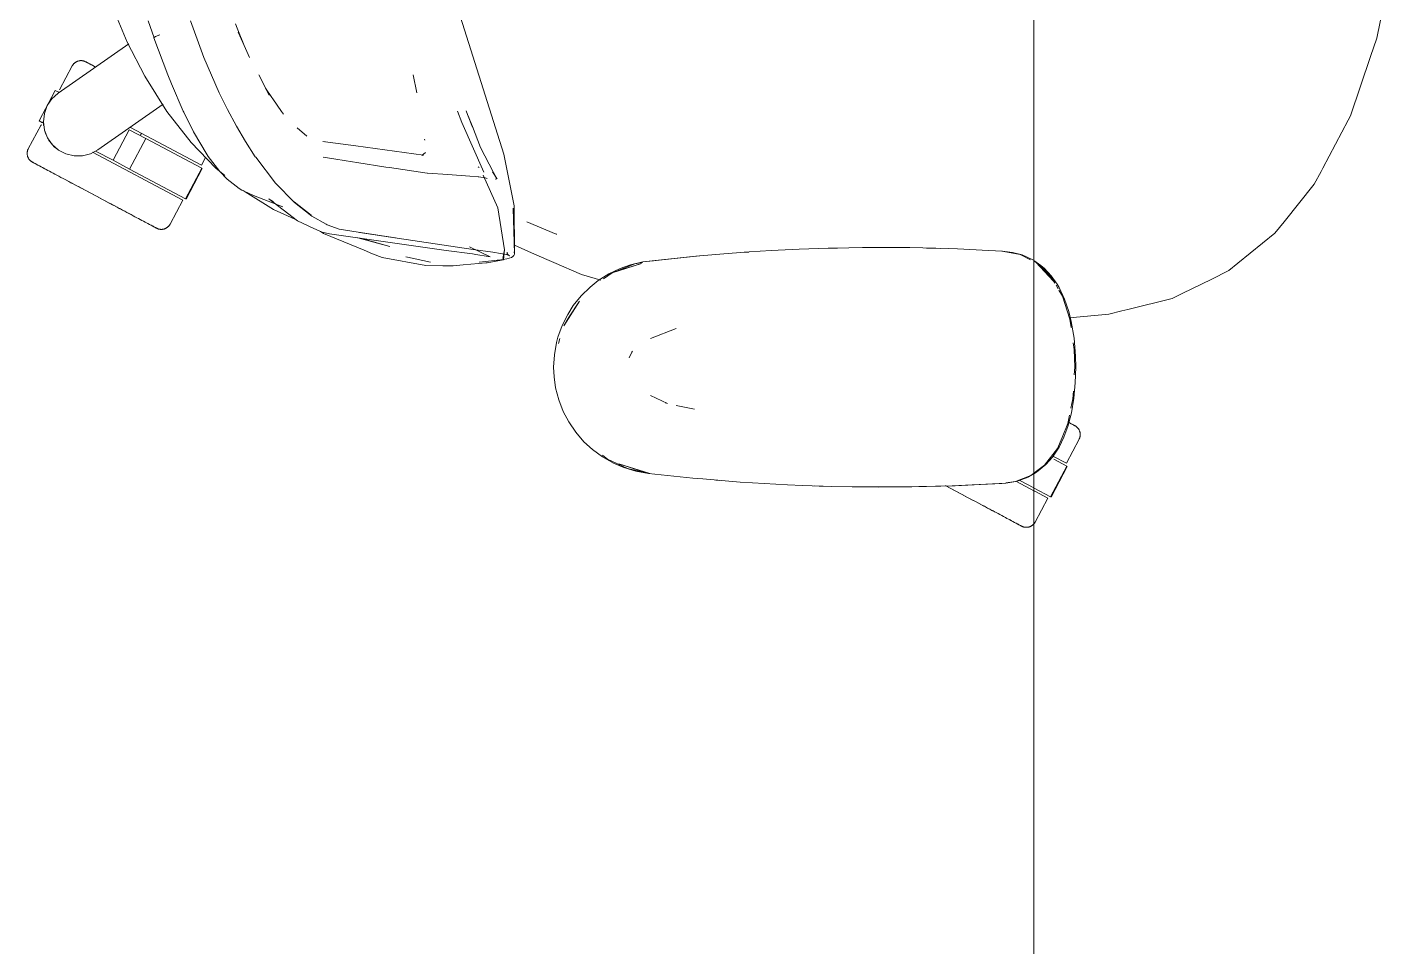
# Model space of a CAD drawing. Header units: millimetres. Extents: x 155927 to 317870, y -36033 to 97293.
# Drawn here: x 213204 to 213754, y 18708 to 19080 of the extents above; entities that cross this region are included whole.
import ezdxf

# ---------------------------------------------------------------- set-up
doc = ezdxf.new("R2010")
doc.units = ezdxf.units.MM
doc.header["$MEASUREMENT"] = 0
doc.layers.add('G-IMPT', color=8, linetype='CONTINUOUS', lineweight=9)
doc.layers.add('I-FURN', color=8, linetype='CONTINUOUS', lineweight=9)

msp = doc.modelspace()

# ---------------------------------------------------------------- linework, layer by layer
at = {"layer": 'G-IMPT'}
for p, q in [((213381.43, 19079.33), (213372.24, 19109.31)), ((213237.44, 19092.42), (213244.96, 19074.44)), ((213753.61, 19089.91), (213750.74, 19076.09)), ((213255.83, 19076.13), (213253.42, 19083.06)), ((213275.99, 19068.14), (213270.54, 19083.02)), ((213288.84, 19081.83), (213289.5, 19080.1)), ((213292.23, 19073.02), (213289.5, 19080.1)), ((213292.23, 19073.02), (213289.92, 19078.46)), ((213381.43, 19079.33), (213397.42, 19029.09)), ((213252.05, 19060.67), (213244.96, 19074.44)), ((213255.79, 19076.13), (213255.83, 19076.26)), ((213261.37, 19061.17), (213255.79, 19076.13)), ((213255.83, 19076.26), (213256.23, 19076.53)), ((213255.83, 19076.26), (213255.84, 19076.31)), ((213255.83, 19076.26), (213255.83, 19076.13)), ((213256.23, 19076.53), (213255.84, 19076.31)), ((213257.06, 19076.91), (213256.23, 19076.53)), ((213256.42, 19076.63), (213256.23, 19076.53)), ((213257.06, 19076.91), (213256.42, 19076.63)), ((213257.06, 19076.91), (213258.12, 19077.34)), ((213257.06, 19076.91), (213257.52, 19077.11)), ((213258.12, 19077.34), (213257.52, 19077.11)), ((213294.42, 19068.17), (213292.23, 19073.02)), ((213748.22, 19068.65), (213750.74, 19076.09)), ((213275.99, 19068.14), (213282.17, 19053.91)), ((213748.22, 19068.65), (213740.07, 19044.56)), ((213261.02, 19046.37), (213252.05, 19060.67)), ((213262.85, 19057.49), (213261.37, 19061.17)), ((213267.62, 19046.53), (213262.85, 19057.49)), ((213298.29, 19061.13), (213302.48, 19053.02)), ((213300.98, 19055.8), (213303.54, 19052.04)), ((213300.98, 19055.8), (213302.48, 19053.02)), ((213360.71, 19061.22), (213362.12, 19053.96)), ((213285.56, 19047.19), (213282.17, 19053.91)), ((213303.54, 19052.04), (213303.93, 19051.46)), ((213303.93, 19051.46), (213307.42, 19046.33)), ((213261.02, 19046.37), (213270.83, 19033.77)), ((213267.84, 19046.09), (213267.62, 19046.53)), ((213267.62, 19046.53), (213272.14, 19037.48)), ((213267.62, 19046.53), (213271.84, 19038.08)), ((213267.84, 19046.09), (213272.14, 19037.48)), ((213285.56, 19047.19), (213289.13, 19040.39)), ((213307.42, 19046.33), (213308.17, 19045.23)), ((213378.7, 19046.5), (213380.44, 19041.91)), ((213382.72, 19045.17), (213382.16, 19046.59)), ((213384.74, 19040.28), (213382.72, 19045.17)), ((213382.72, 19045.17), (213384.74, 19040.07)), ((213292.9, 19034.17), (213289.13, 19040.39)), ((213313.7, 19039.7), (213317.6, 19036.36)), ((213380.44, 19041.91), (213389.36, 19021.75)), ((213384.74, 19040.07), (213382.95, 19044.6)), ((213387.99, 19031.81), (213384.74, 19040.28)), ((213728.9, 19023.39), (213739.19, 19042.9)), ((213739.19, 19042.9), (213740.07, 19044.56)), ((213272.14, 19037.48), (213271.84, 19038.08)), ((213272.14, 19037.48), (213276.88, 19029.48)), ((213292.9, 19034.17), (213296.78, 19028.07)), ((213337.55, 19032.42), (213324.2, 19034.2)), ((213324.2, 19034.2), (213324.67, 19034.05)), ((213365.39, 19034.74), (213365.34, 19035.09)), ((213280.79, 19023.48), (213270.83, 19033.77)), ((213277.74, 19028.19), (213276.88, 19029.48)), ((213337.55, 19032.42), (213364.88, 19028.68)), ((213365.74, 19029.8), (213364.18, 19028.55)), ((213364.39, 19028.59), (213364.62, 19028.63)), ((213364.88, 19028.68), (213364.62, 19028.63)), ((213387.99, 19031.81), (213393.27, 19021.7)), ((213397.42, 19029.09), (213401.61, 19008.13)), ((213282.46, 19022.06), (213277.74, 19028.19)), ((213284.46, 19020.48), (213280.79, 19023.48)), ((213296.95, 19027.81), (213296.78, 19028.07)), ((213304.97, 19017.38), (213296.95, 19027.81)), ((213329.36, 19027.06), (213324.29, 19027.81)), ((213329.36, 19027.06), (213336.2, 19026)), ((213336.2, 19026), (213337.86, 19025.74)), ((213349.63, 19023.87), (213337.86, 19025.74)), ((213351.18, 19023.63), (213349.63, 19023.87)), ((213366.4, 19021.42), (213351.18, 19023.63)), ((213386.99, 19023.92), (213387.42, 19023.65)), ((213728.9, 19023.39), (213728.17, 19022.02)), ((213282.46, 19022.06), (213285.35, 19019.03)), ((213290.21, 19015.17), (213285.35, 19019.03)), ((213312.7, 19009.48), (213304.97, 19017.38)), ((213366.4, 19021.42), (213366.48, 19021.41)), ((213366.48, 19021.41), (213374.72, 19020.79)), ((213383.57, 19020.15), (213374.72, 19020.79)), ((213383.57, 19020.15), (213386.97, 19019.9)), ((213387.34, 19019.86), (213386.97, 19019.9)), ((213387.34, 19019.86), (213389.81, 19019.57)), ((213394.98, 19007.43), (213388.99, 19020.61)), ((213389.81, 19019.57), (213389.87, 19019.55)), ((213390.64, 19019.28), (213389.87, 19019.55)), ((213394.62, 19019.24), (213392.78, 19021.95)), ((213394.62, 19019.24), (213393.27, 19021.7)), ((213393.91, 19018.96), (213394.59, 19019.11)), ((213394.59, 19019.11), (213394.62, 19019.24)), ((213394.62, 19019.24), (213394.65, 19019.41)), ((213725.46, 19016.89), (213728.17, 19022.02)), ((213291.35, 19014.56), (213290.21, 19015.17)), ((213291.35, 19014.56), (213293.79, 19013.38)), ((213292.71, 19013.86), (213291.94, 19014.37)), ((213292.71, 19013.86), (213304.15, 19006.74)), ((213293.79, 19013.38), (213296.02, 19012.31)), ((213307.92, 19007.8), (213296.02, 19012.31)), ((213725.46, 19016.89), (213713.26, 19001.75)), ((213302.27, 19011.03), (213313.92, 19002.12)), ((213302.27, 19011.03), (213304.22, 19009.92)), ((213304.15, 19006.74), (213312.78, 19002.76)), ((213319.44, 19004.38), (213312.5, 19009.78)), ((213312.5, 19009.78), (213316.07, 19006.97)), ((213312.7, 19009.48), (213319.67, 19004.06)), ((213319.44, 19004.38), (213316.07, 19006.97)), ((213394.98, 19007.43), (213397.7, 18990.39)), ((213401.17, 19007.25), (213401.76, 18988.8)), ((213401.17, 19007.25), (213401.66, 18989.27)), ((213401.61, 19008.13), (213401.66, 18989.27)), ((213313.92, 19002.12), (213320.49, 18999.05)), ((213319.67, 19004.06), (213325.5, 19000.77)), ((213406.76, 19001.7), (213418.61, 18996.78)), ((213709.49, 18997.09), (213713.26, 19001.75)), ((213320.49, 18999.05), (213323.86, 18997.49)), ((213323.25, 18997.77), (213324.42, 18997)), ((213326.85, 18996.84), (213323.86, 18997.49)), ((213324.42, 18997), (213340.87, 18990.2)), ((213325.93, 19000.55), (213325.5, 19000.77)), ((213325.93, 19000.55), (213330.72, 18998.8)), ((213374.07, 18990.16), (213326.85, 18996.84)), ((213330.72, 18998.8), (213338.39, 18997.5)), ((213353.55, 18995.2), (213338.39, 18997.5)), ((213353.55, 18995.2), (213338.97, 18997.44)), ((213354.16, 18995.11), (213338.97, 18997.44)), ((213418.88, 18996.67), (213418.61, 18996.78)), ((213694.55, 18984.92), (213709.49, 18997.09)), ((213351.27, 18991.71), (213338.32, 18995.22)), ((213351.27, 18991.71), (213339.38, 18995.07)), ((213340.87, 18990.2), (213344.23, 18988.81)), ((213354.16, 18995.11), (213385.03, 18990.55)), ((213374.07, 18990.16), (213384.73, 18988.72)), ((213383.48, 18991.54), (213391.91, 18987.53)), ((213385.03, 18990.55), (213392.88, 18989.44)), ((213397.01, 18986.81), (213397.7, 18990.39)), ((213397.01, 18986.81), (213397.64, 18990.35)), ((213397.64, 18990.35), (213397.25, 18986.39)), ((213409.82, 18988.67), (213401.65, 18992.24)), ((213496.73, 18989.54), (213505.6, 18990.1)), ((213516.91, 18990.64), (213505.6, 18990.1)), ((213516.91, 18990.64), (213524.79, 18990.93)), ((213537.09, 18991.23), (213524.79, 18990.93)), ((213528.66, 18991.01), (213530.32, 18991.09)), ((213530.32, 18991.09), (213532.4, 18991.09)), ((213537.09, 18991.23), (213542.57, 18991.3)), ((213557.28, 18991.31), (213542.57, 18991.3)), ((213561.79, 18991.26), (213557.28, 18991.31)), ((213561.79, 18991.26), (213577.46, 18990.88)), ((213568.52, 18991.08), (213570.73, 18991.08)), ((213574.06, 18990.94), (213570.73, 18991.08)), ((213577.46, 18990.88), (213581, 18990.75)), ((213593.56, 18990.14), (213581, 18990.75)), ((213593.56, 18990.14), (213599.23, 18989.85)), ((213348.09, 18987.22), (213344.23, 18988.81)), ((213365.79, 18983.98), (213348.09, 18987.22)), ((213358.34, 18987.43), (213357.77, 18987.59)), ((213367.65, 18985.39), (213358.34, 18987.43)), ((213380.88, 18984.29), (213390.2, 18985.1)), ((213386.03, 18988.51), (213384.73, 18988.72)), ((213391.05, 18987.68), (213386.03, 18988.51)), ((213390.04, 18985.62), (213387.45, 18985.4)), ((213390.04, 18985.62), (213394.72, 18986.13)), ((213390.2, 18985.1), (213390.67, 18985.14)), ((213394.92, 18985.95), (213390.67, 18985.14)), ((213391.91, 18987.53), (213391.05, 18987.68)), ((213399.15, 18988.33), (213392.88, 18989.44)), ((213395.34, 18986.21), (213394.72, 18986.13)), ((213394.92, 18985.95), (213397.25, 18986.39)), ((213395.34, 18986.21), (213398.62, 18986.75)), ((213398.53, 18988.5), (213399.63, 18987.94)), ((213398.53, 18988.5), (213399.15, 18988.33)), ((213398.62, 18986.75), (213400.48, 18987.3)), ((213398.8, 18988.88), (213398.73, 18989.38)), ((213398.8, 18988.88), (213399.13, 18988.34)), ((213399.13, 18988.34), (213399.63, 18987.94)), ((213401.02, 18987.62), (213400.48, 18987.3)), ((213401.02, 18987.62), (213401.39, 18988.11)), ((213401.78, 18988.68), (213401.39, 18988.11)), ((213401.78, 18988.68), (213401.59, 18989.55)), ((213401.59, 18989.55), (213401.62, 18989.44)), ((213401.66, 18989.27), (213401.62, 18989.44)), ((213401.76, 18988.8), (213401.66, 18989.27)), ((213417.65, 18985.25), (213409.82, 18988.67)), ((213428.77, 18980.39), (213417.65, 18985.25)), ((213441.26, 18981.07), (213453.11, 18984.89)), ((213450.48, 18984.68), (213441.26, 18981.07)), ((213443.97, 18981.97), (213453.11, 18984.89)), ((213453.61, 18985.47), (213448.65, 18984.32)), ((213453.53, 18985.26), (213450.48, 18984.68)), ((213453.61, 18985.47), (213476.56, 18987.93)), ((213453.61, 18985.47), (213475.05, 18987.83)), ((213453.61, 18985.47), (213456.43, 18985.81)), ((213476.56, 18987.93), (213456.43, 18985.81)), ((213457.94, 18985.95), (213456.43, 18985.81)), ((213475.05, 18987.83), (213486.44, 18988.81)), ((213496.73, 18989.54), (213486.44, 18988.81)), ((213494.69, 18989.4), (213493.27, 18989.27)), ((213494.69, 18989.4), (213496.59, 18989.49)), ((213606.35, 18988.48), (213599, 18989.85)), ((213599.23, 18989.85), (213603.24, 18989.35)), ((213603.24, 18989.35), (213607.19, 18988.29)), ((213610.61, 18986.38), (213606.35, 18988.48)), ((213611.52, 18986.3), (213607.19, 18988.29)), ((213611.52, 18986.3), (213611.77, 18986.13)), ((213611.77, 18985.81), (213612.85, 18985.28)), ((213611.88, 18986.05), (213614.74, 18984.1)), ((213618.55, 18979.97), (213612.85, 18985.28)), ((213619.75, 18977.89), (213612.85, 18985.28)), ((213612.85, 18985.28), (213615.26, 18983.04)), ((213694.55, 18984.92), (213690.89, 18981.95)), ((213365.79, 18983.98), (213372.75, 18983.95)), ((213376.92, 18983.95), (213372.75, 18983.95)), ((213380.88, 18984.29), (213376.92, 18983.95)), ((213428.77, 18980.39), (213436.6, 18978.14)), ((213439.94, 18980.68), (213435.61, 18977.95)), ((213441.26, 18981.07), (213437.68, 18978.65)), ((213439.94, 18980.68), (213444.52, 18982.87)), ((213441.26, 18981.07), (213443.97, 18981.97)), ((213444.52, 18982.87), (213448.65, 18984.32)), ((213616.06, 18982.96), (213614.74, 18984.1)), ((213618.34, 18979.51), (213615.26, 18983.04)), ((213616.06, 18982.96), (213618.92, 18979.92)), ((213619.75, 18977.89), (213618.47, 18979.36)), ((213620.44, 18976.82), (213618.55, 18979.97)), ((213618.92, 18979.92), (213621.37, 18976.46)), ((213690.89, 18981.95), (213683.73, 18978.42)), ((213428.7, 18971.78), (213432.3, 18975.33)), ((213432.3, 18975.33), (213435.61, 18977.95)), ((213621.77, 18974.59), (213620.91, 18976.03)), ((213622.18, 18975.09), (213621.37, 18976.46)), ((213623.52, 18971.67), (213622.05, 18974.12)), ((213624.38, 18970.45), (213622.18, 18975.09)), ((213672.26, 18972.78), (213683.73, 18978.42)), ((213421.65, 18959.65), (213427.97, 18969.6)), ((213423.81, 18963.33), (213427.97, 18969.6)), ((213428.7, 18971.78), (213425.51, 18967.8)), ((213626.55, 18962.28), (213623.52, 18971.67)), ((213626.12, 18965.37), (213624.38, 18970.45)), ((213667.9, 18970.63), (213649.96, 18966.22)), ((213672.26, 18972.78), (213667.9, 18970.63)), ((213421, 18959.75), (213423.24, 18964.25)), ((213421.65, 18959.65), (213423.81, 18963.33)), ((213423.24, 18964.25), (213425.51, 18967.8)), ((213626.12, 18965.37), (213627.1, 18961.44)), ((213626.42, 18962.9), (213642.29, 18964.34)), ((213642.29, 18964.34), (213647.58, 18965.64)), ((213649.96, 18966.22), (213647.58, 18965.64)), ((213421, 18959.75), (213419.29, 18954.97)), ((213467.13, 18958.57), (213456.7, 18954.43)), ((213627.01, 18958.99), (213626.55, 18962.28)), ((213627.1, 18961.44), (213628.22, 18954.68)), ((213417.85, 18947.9), (213418.73, 18952.84)), ((213418.73, 18952.84), (213419.29, 18954.97)), ((213420.09, 18954.54), (213419.47, 18952.51)), ((213628.27, 18950.02), (213627.88, 18952.8)), ((213628.79, 18947.36), (213628.22, 18954.68)), ((213417.55, 18942.85), (213417.85, 18947.9)), ((213448.16, 18946.68), (213449.18, 18948.9)), ((213449.18, 18948.9), (213449.48, 18949.35)), ((213628.27, 18950.02), (213628.5, 18942.85)), ((213628.79, 18947.36), (213628.88, 18942.85)), ((213417.55, 18942.85), (213417.72, 18939.01)), ((213628.31, 18939.75), (213628.5, 18942.85)), ((213628.88, 18942.85), (213628.7, 18936.52)), ((213418.37, 18934.49), (213417.72, 18939.01)), ((213628.13, 18930.37), (213628.7, 18936.52)), ((213418.37, 18934.49), (213419.63, 18929.63)), ((213421.46, 18924.92), (213419.63, 18929.63)), ((213456.8, 18931.48), (213463.58, 18928.21)), ((213626.95, 18926.28), (213627.72, 18930.03)), ((213628.13, 18930.37), (213627.13, 18924.43)), ((213627.72, 18930.03), (213627.92, 18933.23)), ((213423.65, 18920.75), (213421.46, 18924.92)), ((213462.74, 18928.45), (213463.58, 18928.21)), ((213474.63, 18925.87), (213467.19, 18927.45)), ((213625.7, 18918.95), (213627.13, 18924.43)), ((213423.65, 18920.75), (213426.48, 18916.58)), ((213625.68, 18920.07), (213623.35, 18914.44)), ((213625.7, 18918.95), (213624.12, 18914.62)), ((213625.68, 18920.07), (213626.39, 18923.53)), ((213426.48, 18916.58), (213429.81, 18912.75)), ((213621.51, 18910.05), (213623.35, 18914.44)), ((213622.13, 18910.55), (213624.12, 18914.62)), ((213433.24, 18909.58), (213429.81, 18912.75)), ((213433.24, 18909.58), (213437.33, 18906.59)), ((213616.29, 18903.26), (213621.51, 18910.05)), ((213622.13, 18910.55), (213619.48, 18906.5)), ((213437.29, 18907.28), (213439.39, 18905.68)), ((213441.77, 18904.08), (213437.33, 18906.59)), ((213447.46, 18901.95), (213439.39, 18905.68)), ((213441.77, 18904.08), (213446.01, 18902.26)), ((213456.43, 18899.9), (213443.97, 18903.73)), ((213443.97, 18903.73), (213453.11, 18900.82)), ((213446.01, 18902.26), (213450.87, 18900.8)), ((213611.88, 18899.99), (213616.29, 18903.26)), ((213613.07, 18900.38), (213616.81, 18903.46)), ((213619.48, 18906.5), (213616.81, 18903.46)), ((213447.46, 18901.95), (213455.86, 18900.03)), ((213455.91, 18899.9), (213450.87, 18900.8)), ((213456.43, 18899.9), (213453.11, 18900.82)), ((213473.84, 18898), (213455.91, 18899.9)), ((213477.97, 18897.65), (213473.84, 18898)), ((213493.03, 18896.4), (213477.97, 18897.65)), ((213484.84, 18897.06), (213483.17, 18897.22)), ((213604.47, 18896.68), (213600.63, 18896.1)), ((213604.65, 18896.66), (213602.26, 18896.22)), ((213604.47, 18896.68), (213610.67, 18899.09)), ((213604.65, 18896.66), (213606, 18897.03)), ((213609.64, 18898.43), (213606, 18897.03)), ((213609.64, 18898.43), (213611.77, 18899.64)), ((213610.67, 18899.09), (213611.77, 18899.91)), ((213611.88, 18899.7), (213613.07, 18900.38)), ((213493.03, 18896.4), (213498.11, 18896.08)), ((213498.11, 18896.08), (213512.25, 18895.27)), ((213518.28, 18895.02), (213512.25, 18895.27)), ((213518.28, 18895.02), (213530.04, 18894.63)), ((213523.16, 18894.87), (213525.1, 18894.76)), ((213525.1, 18894.76), (213526.6, 18894.75)), ((213538.45, 18894.46), (213530.04, 18894.63)), ((213538.45, 18894.46), (213568.47, 18894.58)), ((213538.45, 18894.46), (213558.64, 18894.42)), ((213538.45, 18894.46), (213549.25, 18894.37)), ((213568.47, 18894.58), (213549.25, 18894.37)), ((213558.64, 18894.42), (213580.04, 18894.92)), ((213558.64, 18894.42), (213578.83, 18894.88)), ((213558.64, 18894.42), (213568.47, 18894.58)), ((213558.64, 18894.45), (213560.68, 18894.44)), ((213560.68, 18894.44), (213562.59, 18894.51)), ((213568.47, 18894.58), (213580.04, 18894.92)), ((213578.83, 18894.88), (213600.61, 18895.97)), ((213578.83, 18894.88), (213599, 18895.85)), ((213580.04, 18894.92), (213578.83, 18894.88)), ((213580.04, 18894.92), (213600.61, 18895.97)), ((213600.61, 18895.97), (213599, 18895.85)), ((213600.61, 18895.97), (213602.26, 18896.22))]:
    msp.add_line(p, q, dxfattribs=at)
at = {"layer": 'I-FURN'}
for p, q in [((213611.88, 20022.86), (213611.88, 18422.86)), ((213611.88, 18422.86), (213611.88, 20022.86)), ((213216.99, 19053.75), (213245.58, 19073.77)), ((213225.01, 19066.73), (213225.17, 19066.78)), ((213225.17, 19066.78), (213225.32, 19066.82)), ((213225.32, 19066.82), (213225.48, 19066.85)), ((213225.48, 19066.85), (213225.64, 19066.88)), ((213225.64, 19066.88), (213225.8, 19066.91)), ((213225.8, 19066.91), (213225.96, 19066.92)), ((213225.96, 19066.92), (213226.12, 19066.93)), ((213226.12, 19066.93), (213226.28, 19066.94)), ((213226.28, 19066.94), (213226.44, 19066.93)), ((213226.44, 19066.93), (213226.6, 19066.92)), ((213226.6, 19066.92), (213226.76, 19066.91)), ((213226.76, 19066.91), (213226.92, 19066.89)), ((213226.92, 19066.89), (213227.08, 19066.86)), ((213227.08, 19066.86), (213227.24, 19066.82)), ((213227.24, 19066.82), (213227.4, 19066.78)), ((213227.4, 19066.78), (213227.55, 19066.73)), ((213222.73, 19064.8), (213217.58, 19055.11)), ((213222.73, 19064.8), (213222.81, 19064.94)), ((213222.81, 19064.94), (213222.89, 19065.08)), ((213222.89, 19065.08), (213222.98, 19065.21)), ((213222.98, 19065.21), (213223.08, 19065.34)), ((213223.08, 19065.34), (213223.18, 19065.47)), ((213223.18, 19065.47), (213223.28, 19065.59)), ((213223.28, 19065.59), (213223.39, 19065.71)), ((213223.39, 19065.71), (213223.51, 19065.82)), ((213223.51, 19065.82), (213223.63, 19065.93)), ((213223.63, 19065.93), (213223.75, 19066.03)), ((213223.75, 19066.03), (213223.88, 19066.13)), ((213223.88, 19066.13), (213224.01, 19066.23)), ((213224.01, 19066.23), (213224.14, 19066.32)), ((213224.14, 19066.32), (213224.28, 19066.4)), ((213224.28, 19066.4), (213224.42, 19066.48)), ((213224.42, 19066.48), (213224.57, 19066.55)), ((213224.57, 19066.55), (213224.71, 19066.61)), ((213224.71, 19066.61), (213224.86, 19066.67)), ((213224.86, 19066.67), (213225.01, 19066.73)), ((213227.55, 19066.73), (213227.7, 19066.68)), ((213227.7, 19066.68), (213227.85, 19066.62)), ((213227.85, 19066.62), (213228, 19066.56)), ((213228, 19066.56), (213228.14, 19066.48)), ((213228.14, 19066.48), (213228.18, 19066.46)), ((213228.18, 19066.46), (213228.2, 19066.45)), ((213228.19, 19066.46), (213228.18, 19066.46)), ((213228.23, 19066.44), (213228.19, 19066.46)), ((213228.2, 19066.45), (213228.26, 19066.42)), ((213228.31, 19066.4), (213228.23, 19066.44)), ((213228.26, 19066.42), (213228.36, 19066.37)), ((213228.43, 19066.33), (213228.31, 19066.4)), ((213228.36, 19066.37), (213228.5, 19066.29)), ((213228.6, 19066.24), (213228.43, 19066.33)), ((213228.5, 19066.29), (213228.68, 19066.2)), ((213228.8, 19066.14), (213228.6, 19066.24)), ((213228.68, 19066.2), (213228.9, 19066.08)), ((213229.04, 19066.01), (213228.8, 19066.14)), ((213228.9, 19066.08), (213229.16, 19065.94)), ((213229.32, 19065.86), (213229.04, 19066.01)), ((213229.16, 19065.94), (213229.46, 19065.79)), ((213229.63, 19065.69), (213229.32, 19065.86)), ((213229.46, 19065.79), (213229.79, 19065.61)), ((213229.99, 19065.5), (213229.63, 19065.69)), ((213229.79, 19065.61), (213230.17, 19065.41)), ((213230.38, 19065.29), (213229.99, 19065.5)), ((213230.17, 19065.41), (213230.58, 19065.19)), ((213230.81, 19065.07), (213230.38, 19065.29)), ((213230.58, 19065.19), (213231.02, 19064.95)), ((213231.28, 19064.82), (213230.81, 19065.07)), ((213231.02, 19064.95), (213231.5, 19064.7)), ((213231.78, 19064.55), (213231.28, 19064.82)), ((213231.5, 19064.7), (213232.02, 19064.42)), ((213232.31, 19064.27), (213231.78, 19064.55)), ((213215.83, 19054.91), (213209.26, 19042.55)), ((213212.58, 19048.71), (213214.48, 19051.5)), ((213214.48, 19051.5), (213216.99, 19053.75)), ((213215.83, 19054.91), (213217.23, 19054.17)), ((213217.23, 19054.17), (213217.14, 19054.21)), ((213211.02, 19042.19), (213211.41, 19045.54)), ((213211.41, 19045.54), (213212.58, 19048.71)), ((213259.47, 19049.33), (213233.04, 19030.82)), ((213210.07, 19040.98), (213204.92, 19031.3)), ((213210.65, 19041.81), (213209.26, 19042.55)), ((213210.07, 19040.98), (213210.45, 19040.79)), ((213210.57, 19041.85), (213210.65, 19041.81)), ((213210.65, 19041.81), (213211.05, 19042.56)), ((213211.45, 19038.85), (213211.02, 19042.19)), ((213246.28, 19039.85), (213274.97, 19024.6)), ((213212.67, 19035.7), (213211.45, 19038.85)), ((213214.6, 19032.94), (213212.67, 19035.7)), ((213213.15, 19034.86), (213215.44, 19032.08)), ((213245.81, 19038.97), (213239.23, 19026.61)), ((213245.81, 19038.97), (213252.45, 19035.44)), ((213252.45, 19035.44), (213245.88, 19023.08)), ((213250.37, 19036.9), (213250.69, 19037.51)), ((213252.45, 19035.44), (213275.16, 19023.37)), ((213204.45, 19029.56), (213204.46, 19029.72)), ((213204.45, 19029.4), (213204.45, 19029.56)), ((213204.45, 19029.24), (213204.45, 19029.4)), ((213204.46, 19029.08), (213204.45, 19029.24)), ((213204.46, 19029.72), (213204.48, 19029.88)), ((213204.48, 19028.92), (213204.46, 19029.08)), ((213204.48, 19029.88), (213204.5, 19030.04)), ((213204.5, 19028.76), (213204.48, 19028.92)), ((213204.5, 19030.04), (213204.53, 19030.2)), ((213204.53, 19028.6), (213204.5, 19028.76)), ((213204.53, 19030.2), (213204.56, 19030.36)), ((213204.57, 19028.44), (213204.53, 19028.6)), ((213204.56, 19030.36), (213204.6, 19030.51)), ((213204.61, 19028.29), (213204.57, 19028.44)), ((213204.6, 19030.51), (213204.65, 19030.67)), ((213204.65, 19030.67), (213204.7, 19030.82)), ((213204.7, 19030.82), (213204.76, 19030.97)), ((213204.76, 19030.97), (213204.83, 19031.12)), ((213204.83, 19031.12), (213204.9, 19031.26)), ((213204.9, 19031.26), (213204.92, 19031.3)), ((213217.14, 19030.72), (213214.6, 19032.94)), ((213215.44, 19032.08), (213216.86, 19030.92)), ((213220.14, 19029.17), (213217.14, 19030.72)), ((213223.42, 19028.39), (213220.14, 19029.17)), ((213226.8, 19028.41), (213223.42, 19028.39)), ((213230.07, 19029.24), (213226.8, 19028.41)), ((213233.04, 19030.82), (213230.07, 19029.24)), ((213230.86, 19029.93), (213267.46, 19010.47)), ((213239.23, 19026.61), (213232.18, 19030.36)), ((213204.66, 19028.13), (213204.61, 19028.29)), ((213204.71, 19027.98), (213204.66, 19028.13)), ((213204.77, 19027.83), (213204.71, 19027.98)), ((213204.84, 19027.68), (213204.77, 19027.83)), ((213204.91, 19027.54), (213204.84, 19027.68)), ((213204.98, 19027.4), (213204.91, 19027.54)), ((213205.07, 19027.26), (213204.98, 19027.4)), ((213205.16, 19027.12), (213205.07, 19027.26)), ((213205.25, 19026.99), (213205.16, 19027.12)), ((213205.35, 19026.87), (213205.25, 19026.99)), ((213205.45, 19026.74), (213205.35, 19026.87)), ((213205.56, 19026.62), (213205.45, 19026.74)), ((213205.68, 19026.51), (213205.56, 19026.62)), ((213205.79, 19026.4), (213205.68, 19026.51)), ((213205.92, 19026.3), (213205.79, 19026.4)), ((213206.04, 19026.2), (213205.92, 19026.3)), ((213206.17, 19026.1), (213206.04, 19026.2)), ((213206.31, 19026.01), (213206.17, 19026.1)), ((213206.45, 19025.93), (213206.31, 19026.01)), ((213206.59, 19025.85), (213206.45, 19025.93)), ((213206.63, 19025.82), (213206.59, 19025.85)), ((213206.59, 19025.85), (213206.59, 19025.85)), ((213206.59, 19025.85), (213206.61, 19025.84)), ((213206.61, 19025.84), (213206.67, 19025.81)), ((213206.72, 19025.78), (213206.63, 19025.82)), ((213206.67, 19025.81), (213206.77, 19025.75)), ((213206.84, 19025.71), (213206.72, 19025.78)), ((213206.77, 19025.75), (213206.91, 19025.68)), ((213207, 19025.63), (213206.84, 19025.71)), ((213206.91, 19025.68), (213207.09, 19025.58)), ((213207.2, 19025.52), (213207, 19025.63)), ((213207.09, 19025.58), (213207.31, 19025.47)), ((213207.44, 19025.39), (213207.2, 19025.52)), ((213207.31, 19025.47), (213207.57, 19025.33)), ((213207.72, 19025.25), (213207.44, 19025.39)), ((213207.57, 19025.33), (213207.86, 19025.17)), ((213208.04, 19025.08), (213207.72, 19025.25)), ((213207.86, 19025.17), (213208.2, 19024.99)), ((213208.39, 19024.89), (213208.04, 19025.08)), ((213208.2, 19024.99), (213208.57, 19024.79)), ((213208.79, 19024.68), (213208.39, 19024.89)), ((213208.57, 19024.79), (213208.98, 19024.58)), ((213209.22, 19024.45), (213208.79, 19024.68)), ((213208.98, 19024.58), (213209.43, 19024.34)), ((213209.68, 19024.2), (213209.22, 19024.45)), ((213209.43, 19024.34), (213209.91, 19024.08)), ((213210.18, 19023.94), (213209.68, 19024.2)), ((213209.91, 19024.08), (213210.43, 19023.81)), ((213210.72, 19023.65), (213210.18, 19023.94)), ((213210.43, 19023.81), (213210.98, 19023.51)), ((213211.29, 19023.35), (213210.72, 19023.65)), ((213210.98, 19023.51), (213211.56, 19023.2)), ((213211.56, 19023.2), (213212.18, 19022.88)), ((213212.18, 19022.88), (213212.83, 19022.53)), ((213245.88, 19023.08), (213239.23, 19026.61)), ((213268.58, 19011), (213245.88, 19023.08)), ((213275.16, 19023.37), (213268.58, 19011)), ((213268.76, 19010.91), (213275.33, 19023.27)), ((213274.97, 19024.6), (213276.65, 19027.75)), ((213212.83, 19022.53), (213213.5, 19022.17)), ((213213.5, 19022.17), (213214.21, 19021.79)), ((213214.21, 19021.79), (213214.95, 19021.4)), ((213214.95, 19021.4), (213215.71, 19021)), ((213215.71, 19021), (213216.49, 19020.58)), ((213216.49, 19020.58), (213217.31, 19020.15)), ((213217.31, 19020.15), (213218.14, 19019.7)), ((213218.14, 19019.7), (213219, 19019.25)), ((213219, 19019.25), (213219.88, 19018.78)), ((213219.88, 19018.78), (213220.77, 19018.31)), ((213221.26, 19018.04), (213220.36, 19018.53)), ((213220.77, 19018.31), (213221.69, 19017.82)), ((213222.18, 19017.55), (213221.26, 19018.04)), ((213221.69, 19017.82), (213222.61, 19017.33)), ((213223.12, 19017.06), (213222.18, 19017.55)), ((213222.61, 19017.33), (213223.56, 19016.82)), ((213224.07, 19016.55), (213223.12, 19017.06)), ((213223.56, 19016.82), (213224.52, 19016.31)), ((213225.04, 19016.04), (213224.07, 19016.55)), ((213224.52, 19016.31), (213225.48, 19015.8)), ((213226.01, 19015.52), (213225.04, 19016.04)), ((213225.48, 19015.8), (213226.46, 19015.28)), ((213227, 19015), (213226.01, 19015.52)), ((213226.46, 19015.28), (213227.45, 19014.75)), ((213227.99, 19014.47), (213227, 19015)), ((213227.45, 19014.75), (213228.44, 19014.23)), ((213228.98, 19013.94), (213227.99, 19014.47)), ((213228.44, 19014.23), (213229.44, 19013.69)), ((213229.99, 19013.41), (213228.98, 19013.94)), ((213229.44, 19013.69), (213230.45, 19013.16)), ((213230.99, 19012.87), (213229.99, 19013.41)), ((213230.45, 19013.16), (213231.45, 19012.63)), ((213231.99, 19012.34), (213230.99, 19012.87)), ((213231.45, 19012.63), (213232.46, 19012.09)), ((213233, 19011.8), (213231.99, 19012.34)), ((213232.46, 19012.09), (213233.46, 19011.56)), ((213234, 19011.27), (213233, 19011.8)), ((213233.46, 19011.56), (213234.46, 19011.03)), ((213235, 19010.74), (213234, 19011.27)), ((213234.46, 19011.03), (213235.46, 19010.5)), ((213236, 19010.21), (213235, 19010.74)), ((213235.46, 19010.5), (213236.45, 19009.97)), ((213236.98, 19009.69), (213236, 19010.21)), ((213236.45, 19009.97), (213237.43, 19009.45)), ((213237.96, 19009.17), (213236.98, 19009.69)), ((213237.43, 19009.45), (213238.41, 19008.93)), ((213238.93, 19008.65), (213237.96, 19009.17)), ((213238.41, 19008.93), (213239.37, 19008.42)), ((213239.89, 19008.14), (213238.93, 19008.65)), ((213239.37, 19008.42), (213240.32, 19007.91)), ((213240.83, 19007.64), (213239.89, 19008.14)), ((213240.32, 19007.91), (213241.26, 19007.41)), ((213241.76, 19007.15), (213240.83, 19007.64)), ((213241.26, 19007.41), (213242.18, 19006.92)), ((213242.68, 19006.66), (213241.76, 19007.15)), ((213242.18, 19006.92), (213243.09, 19006.44)), ((213243.57, 19006.18), (213242.68, 19006.66)), ((213243.09, 19006.44), (213243.98, 19005.97)), ((213262.31, 19000.78), (213267.46, 19010.47)), ((213244.45, 19005.72), (213243.57, 19006.18)), ((213243.98, 19005.97), (213244.85, 19005.51)), ((213245.31, 19005.26), (213244.45, 19005.72)), ((213244.85, 19005.51), (213245.69, 19005.06)), ((213246.14, 19004.82), (213245.31, 19005.26)), ((213245.69, 19005.06), (213246.52, 19004.62)), ((213246.52, 19004.62), (213247.32, 19004.19)), ((213247.32, 19004.19), (213248.09, 19003.78)), ((213248.09, 19003.78), (213248.84, 19003.38)), ((213248.84, 19003.38), (213249.57, 19003)), ((213249.57, 19003), (213250.26, 19002.63)), ((213250.26, 19002.63), (213250.92, 19002.27)), ((213250.92, 19002.27), (213251.56, 19001.94)), ((213251.56, 19001.94), (213252.16, 19001.62)), ((213252.47, 19001.45), (213251.89, 19001.76)), ((213252.16, 19001.62), (213252.73, 19001.31)), ((213253.02, 19001.16), (213252.47, 19001.45)), ((213252.73, 19001.31), (213253.26, 19001.03)), ((213253.54, 19000.88), (213253.02, 19001.16)), ((213253.26, 19001.03), (213253.76, 19000.76)), ((213254.02, 19000.63), (213253.54, 19000.88)), ((213253.76, 19000.76), (213254.23, 19000.52)), ((213254.47, 19000.39), (213254.02, 19000.63)), ((213254.23, 19000.52), (213254.66, 19000.29)), ((213254.88, 19000.17), (213254.47, 19000.39)), ((213254.66, 19000.29), (213255.05, 19000.08)), ((213255.25, 18999.97), (213254.88, 19000.17)), ((213255.05, 19000.08), (213255.41, 18999.89)), ((213255.58, 18999.8), (213255.25, 18999.97)), ((213255.41, 18999.89), (213255.73, 18999.72)), ((213255.88, 18999.64), (213255.58, 18999.8)), ((213255.73, 18999.72), (213256.01, 18999.57)), ((213256.14, 18999.5), (213255.88, 18999.64)), ((213256.01, 18999.57), (213256.25, 18999.44)), ((213256.36, 18999.38), (213256.14, 18999.5)), ((213256.25, 18999.44), (213256.45, 18999.34)), ((213256.54, 18999.29), (213256.36, 18999.38)), ((213256.45, 18999.34), (213256.61, 18999.25)), ((213256.68, 18999.21), (213256.54, 18999.29)), ((213256.61, 18999.25), (213256.73, 18999.19)), ((213256.78, 18999.16), (213256.68, 18999.21)), ((213256.73, 18999.19), (213256.81, 18999.14)), ((213256.84, 18999.13), (213256.78, 18999.16)), ((213256.81, 18999.14), (213256.85, 18999.12)), ((213256.86, 18999.12), (213256.84, 18999.13)), ((213256.85, 18999.12), (213256.86, 18999.12)), ((213256.9, 18999.1), (213256.86, 18999.12)), ((213257.04, 18999.03), (213256.9, 18999.1)), ((213257.19, 18998.96), (213257.04, 18999.03)), ((213257.34, 18998.9), (213257.19, 18998.96)), ((213257.49, 18998.85), (213257.34, 18998.9)), ((213257.65, 18998.8), (213257.49, 18998.85)), ((213257.8, 18998.76), (213257.65, 18998.8)), ((213257.96, 18998.72), (213257.8, 18998.76)), ((213258.12, 18998.7), (213257.96, 18998.72)), ((213258.28, 18998.67), (213258.12, 18998.7)), ((213258.44, 18998.66), (213258.28, 18998.67)), ((213258.6, 18998.65), (213258.44, 18998.66)), ((213258.76, 18998.65), (213258.6, 18998.65)), ((213258.92, 18998.65), (213258.76, 18998.65)), ((213259.08, 18998.66), (213258.92, 18998.65)), ((213259.24, 18998.68), (213259.08, 18998.66)), ((213259.4, 18998.7), (213259.24, 18998.68)), ((213259.56, 18998.73), (213259.4, 18998.7)), ((213259.72, 18998.76), (213259.56, 18998.73)), ((213259.87, 18998.8), (213259.72, 18998.76)), ((213260.03, 18998.85), (213259.87, 18998.8)), ((213260.18, 18998.91), (213260.03, 18998.85)), ((213260.33, 18998.97), (213260.18, 18998.91)), ((213260.48, 18999.03), (213260.33, 18998.97)), ((213260.62, 18999.1), (213260.48, 18999.03)), ((213260.76, 18999.18), (213260.62, 18999.1)), ((213260.9, 18999.27), (213260.76, 18999.18)), ((213261.04, 18999.35), (213260.9, 18999.27)), ((213261.17, 18999.45), (213261.04, 18999.35)), ((213261.29, 18999.55), (213261.17, 18999.45)), ((213261.42, 18999.65), (213261.29, 18999.55)), ((213261.54, 18999.76), (213261.42, 18999.65)), ((213261.65, 18999.87), (213261.54, 18999.76)), ((213261.76, 18999.99), (213261.65, 18999.87)), ((213261.86, 19000.11), (213261.76, 18999.99)), ((213261.96, 19000.24), (213261.86, 19000.11)), ((213262.06, 19000.37), (213261.96, 19000.24)), ((213262.15, 19000.51), (213262.06, 19000.37)), ((213262.23, 19000.64), (213262.15, 19000.51)), ((213262.31, 19000.78), (213262.23, 19000.64)), ((213625.96, 18920.57), (213626.39, 18920.34)), ((213626.6, 18920.23), (213626.19, 18920.45)), ((213626.39, 18920.34), (213626.78, 18920.13)), ((213626.97, 18920.03), (213626.6, 18920.23)), ((213626.78, 18920.13), (213627.13, 18919.95)), ((213627.31, 18919.85), (213626.97, 18920.03)), ((213627.13, 18919.95), (213627.45, 18919.78)), ((213627.61, 18919.69), (213627.31, 18919.85)), ((213627.45, 18919.78), (213627.73, 18919.63)), ((213627.87, 18919.56), (213627.61, 18919.69)), ((213627.73, 18919.63), (213627.97, 18919.5)), ((213628.09, 18919.44), (213627.87, 18919.56)), ((213627.97, 18919.5), (213628.17, 18919.39)), ((213628.27, 18919.34), (213628.09, 18919.44)), ((213628.17, 18919.39), (213628.33, 18919.31)), ((213628.41, 18919.27), (213628.27, 18919.34)), ((213628.33, 18919.31), (213628.46, 18919.24)), ((213628.51, 18919.22), (213628.41, 18919.27)), ((213628.46, 18919.24), (213628.54, 18919.2)), ((213628.57, 18919.18), (213628.51, 18919.22)), ((213628.54, 18919.2), (213628.58, 18919.18)), ((213628.59, 18919.17), (213628.57, 18919.18)), ((213628.58, 18919.18), (213628.59, 18919.17)), ((213628.59, 18919.17), (213628.73, 18919.09)), ((213628.73, 18919.09), (213628.86, 18919.01)), ((213628.86, 18919.01), (213629, 18918.92)), ((213629, 18918.92), (213629.13, 18918.83)), ((213629.13, 18918.83), (213629.26, 18918.73)), ((213629.26, 18918.73), (213629.38, 18918.62)), ((213629.38, 18918.62), (213629.5, 18918.51)), ((213629.5, 18918.51), (213629.61, 18918.4)), ((213625.1, 18904.04), (213630.25, 18913.72)), ((213629.61, 18918.4), (213629.72, 18918.28)), ((213629.72, 18918.28), (213629.82, 18918.16)), ((213629.82, 18918.16), (213629.92, 18918.03)), ((213629.92, 18918.03), (213630.02, 18917.9)), ((213630.02, 18917.9), (213630.1, 18917.76)), ((213630.1, 18917.76), (213630.19, 18917.62)), ((213630.19, 18917.62), (213630.27, 18917.48)), ((213630.27, 18913.76), (213630.25, 18913.72)), ((213630.27, 18917.48), (213630.34, 18917.34)), ((213630.34, 18913.91), (213630.27, 18913.76)), ((213630.34, 18917.34), (213630.4, 18917.19)), ((213630.41, 18914.05), (213630.34, 18913.91)), ((213630.4, 18917.19), (213630.46, 18917.04)), ((213630.47, 18914.2), (213630.41, 18914.05)), ((213630.46, 18917.04), (213630.52, 18916.89)), ((213630.52, 18914.35), (213630.47, 18914.2)), ((213630.52, 18916.89), (213630.57, 18916.74)), ((213630.57, 18914.51), (213630.52, 18914.35)), ((213630.57, 18916.74), (213630.61, 18916.58)), ((213630.61, 18914.66), (213630.57, 18914.51)), ((213630.61, 18916.58), (213630.64, 18916.42)), ((213630.65, 18914.82), (213630.61, 18914.66)), ((213630.64, 18916.42), (213630.67, 18916.27)), ((213630.67, 18914.98), (213630.65, 18914.82)), ((213630.67, 18916.27), (213630.69, 18916.11)), ((213630.7, 18915.14), (213630.67, 18914.98)), ((213630.69, 18916.11), (213630.71, 18915.95)), ((213630.71, 18915.3), (213630.7, 18915.14)), ((213630.71, 18915.95), (213630.72, 18915.78)), ((213630.72, 18915.46), (213630.71, 18915.3)), ((213630.72, 18915.78), (213630.72, 18915.62)), ((213630.72, 18915.62), (213630.72, 18915.46)), ((213625.29, 18902.81), (213618.71, 18890.45)), ((213618.89, 18890.35), (213625.46, 18902.72)), ((213619.91, 18906.8), (213625.1, 18904.04)), ((213620, 18905.62), (213625.29, 18902.81)), ((213604.93, 18896.64), (213612.22, 18892.77)), ((213611.92, 18894.06), (213606.21, 18897.1)), ((213577.13, 18894.44), (213576.14, 18894.96)), ((213576.59, 18894.72), (213577.58, 18894.2)), ((213578.12, 18893.91), (213577.13, 18894.44)), ((213577.58, 18894.2), (213578.57, 18893.67)), ((213579.11, 18893.38), (213578.12, 18893.91)), ((213578.57, 18893.67), (213579.57, 18893.14)), ((213580.12, 18892.85), (213579.11, 18893.38)), ((213579.57, 18893.14), (213580.58, 18892.6)), ((213581.12, 18892.31), (213580.12, 18892.85)), ((213580.58, 18892.6), (213581.58, 18892.07)), ((213582.12, 18891.78), (213581.12, 18892.31)), ((213581.58, 18892.07), (213582.59, 18891.53)), ((213583.13, 18891.24), (213582.12, 18891.78)), ((213582.59, 18891.53), (213583.59, 18891)), ((213584.13, 18890.71), (213583.13, 18891.24)), ((213618.71, 18890.45), (213612.02, 18894)), ((213612.31, 18892.72), (213617.59, 18889.91)), ((213583.59, 18891), (213584.59, 18890.47)), ((213585.13, 18890.18), (213584.13, 18890.71)), ((213584.59, 18890.47), (213585.59, 18889.94)), ((213586.13, 18889.65), (213585.13, 18890.18)), ((213585.59, 18889.94), (213586.58, 18889.41)), ((213587.11, 18889.13), (213586.13, 18889.65)), ((213586.58, 18889.41), (213587.56, 18888.89)), ((213588.09, 18888.61), (213587.11, 18889.13)), ((213587.56, 18888.89), (213588.54, 18888.37)), ((213589.06, 18888.09), (213588.09, 18888.61)), ((213588.54, 18888.37), (213589.5, 18887.86)), ((213590.02, 18887.58), (213589.06, 18888.09)), ((213589.5, 18887.86), (213590.45, 18887.35)), ((213590.96, 18887.08), (213590.02, 18887.58)), ((213590.45, 18887.35), (213591.39, 18886.85)), ((213591.89, 18886.59), (213590.96, 18887.08)), ((213591.39, 18886.85), (213592.31, 18886.36)), ((213592.81, 18886.1), (213591.89, 18886.59)), ((213592.31, 18886.36), (213593.22, 18885.88)), ((213593.7, 18885.62), (213592.81, 18886.1)), ((213593.22, 18885.88), (213594.11, 18885.41)), ((213594.58, 18885.16), (213593.7, 18885.62)), ((213612.44, 18880.22), (213617.59, 18889.91)), ((213594.11, 18885.41), (213594.98, 18884.95)), ((213595.44, 18884.7), (213594.58, 18885.16)), ((213594.98, 18884.95), (213595.82, 18884.5)), ((213596.27, 18884.26), (213595.44, 18884.7)), ((213595.82, 18884.5), (213596.65, 18884.06)), ((213596.65, 18884.06), (213597.45, 18883.63)), ((213597.45, 18883.63), (213598.22, 18883.22)), ((213598.22, 18883.22), (213598.97, 18882.82)), ((213598.97, 18882.82), (213599.7, 18882.44)), ((213599.7, 18882.44), (213600.39, 18882.07)), ((213600.39, 18882.07), (213601.05, 18881.71)), ((213601.05, 18881.71), (213601.69, 18881.38)), ((213601.69, 18881.38), (213602.29, 18881.06)), ((213602.6, 18880.89), (213602.02, 18881.2)), ((213602.29, 18881.06), (213602.86, 18880.76)), ((213603.15, 18880.6), (213602.6, 18880.89)), ((213602.86, 18880.76), (213603.39, 18880.47)), ((213603.67, 18880.32), (213603.15, 18880.6)), ((213603.39, 18880.47), (213603.89, 18880.2)), ((213604.15, 18880.07), (213603.67, 18880.32)), ((213603.89, 18880.2), (213604.36, 18879.96)), ((213604.6, 18879.83), (213604.15, 18880.07)), ((213612.36, 18880.08), (213612.28, 18879.95)), ((213612.44, 18880.22), (213612.36, 18880.08)), ((213604.36, 18879.96), (213604.79, 18879.73)), ((213605.01, 18879.61), (213604.6, 18879.83)), ((213604.79, 18879.73), (213605.18, 18879.52)), ((213605.38, 18879.41), (213605.01, 18879.61)), ((213605.18, 18879.52), (213605.54, 18879.33)), ((213605.71, 18879.24), (213605.38, 18879.41)), ((213605.54, 18879.33), (213605.86, 18879.16)), ((213606.01, 18879.08), (213605.71, 18879.24)), ((213605.86, 18879.16), (213606.14, 18879.01)), ((213606.27, 18878.94), (213606.01, 18879.08)), ((213606.14, 18879.01), (213606.38, 18878.88)), ((213606.49, 18878.82), (213606.27, 18878.94)), ((213606.38, 18878.88), (213606.58, 18878.78)), ((213606.67, 18878.73), (213606.49, 18878.82)), ((213606.58, 18878.78), (213606.74, 18878.69)), ((213606.81, 18878.65), (213606.67, 18878.73)), ((213606.74, 18878.69), (213606.86, 18878.63)), ((213606.91, 18878.6), (213606.81, 18878.65)), ((213606.86, 18878.63), (213606.94, 18878.58)), ((213606.97, 18878.57), (213606.91, 18878.6)), ((213606.94, 18878.58), (213606.98, 18878.56)), ((213606.99, 18878.56), (213606.97, 18878.57)), ((213606.98, 18878.56), (213606.99, 18878.56)), ((213607.03, 18878.54), (213606.99, 18878.56)), ((213607.17, 18878.47), (213607.03, 18878.54)), ((213607.32, 18878.4), (213607.17, 18878.47)), ((213607.47, 18878.34), (213607.32, 18878.4)), ((213607.62, 18878.29), (213607.47, 18878.34)), ((213607.78, 18878.24), (213607.62, 18878.29)), ((213607.93, 18878.2), (213607.78, 18878.24)), ((213608.09, 18878.16), (213607.93, 18878.2)), ((213608.25, 18878.14), (213608.09, 18878.16)), ((213608.41, 18878.11), (213608.25, 18878.14)), ((213608.57, 18878.1), (213608.41, 18878.11)), ((213608.73, 18878.09), (213608.57, 18878.1)), ((213608.89, 18878.09), (213608.73, 18878.09)), ((213609.05, 18878.09), (213608.89, 18878.09)), ((213609.21, 18878.1), (213609.05, 18878.09)), ((213609.37, 18878.12), (213609.21, 18878.1)), ((213609.53, 18878.14), (213609.37, 18878.12)), ((213609.69, 18878.17), (213609.53, 18878.14)), ((213609.85, 18878.2), (213609.69, 18878.17)), ((213610, 18878.25), (213609.85, 18878.2)), ((213610.16, 18878.29), (213610, 18878.25)), ((213610.31, 18878.35), (213610.16, 18878.29)), ((213610.46, 18878.41), (213610.31, 18878.35)), ((213610.61, 18878.47), (213610.46, 18878.41)), ((213610.75, 18878.55), (213610.61, 18878.47)), ((213610.89, 18878.62), (213610.75, 18878.55)), ((213611.03, 18878.71), (213610.89, 18878.62)), ((213611.17, 18878.79), (213611.03, 18878.71)), ((213611.3, 18878.89), (213611.17, 18878.79)), ((213611.42, 18878.99), (213611.3, 18878.89)), ((213611.55, 18879.09), (213611.42, 18878.99)), ((213611.67, 18879.2), (213611.55, 18879.09)), ((213611.78, 18879.31), (213611.67, 18879.2)), ((213611.89, 18879.43), (213611.78, 18879.31)), ((213611.99, 18879.55), (213611.89, 18879.43)), ((213612.09, 18879.68), (213611.99, 18879.55)), ((213612.19, 18879.81), (213612.09, 18879.68)), ((213612.28, 18879.95), (213612.19, 18879.81))]:
    msp.add_line(p, q, dxfattribs=at)
for points in [[(213211.12, 19040.75), (213211.08, 19041.13), (213211.04, 19041.79), (213211.05, 19042.33), (213211.05, 19042.56)], [(213212.09, 19036.92), (213211.92, 19037.33), (213211.77, 19037.74), (213211.65, 19038.15)], [(213215.09, 19032.42), (213214.69, 19032.82), (213214.32, 19033.23), (213213.99, 19033.65)]]:
    msp.add_open_spline(points, degree=3, dxfattribs=at)

doc.saveas('drawing.dxf')
